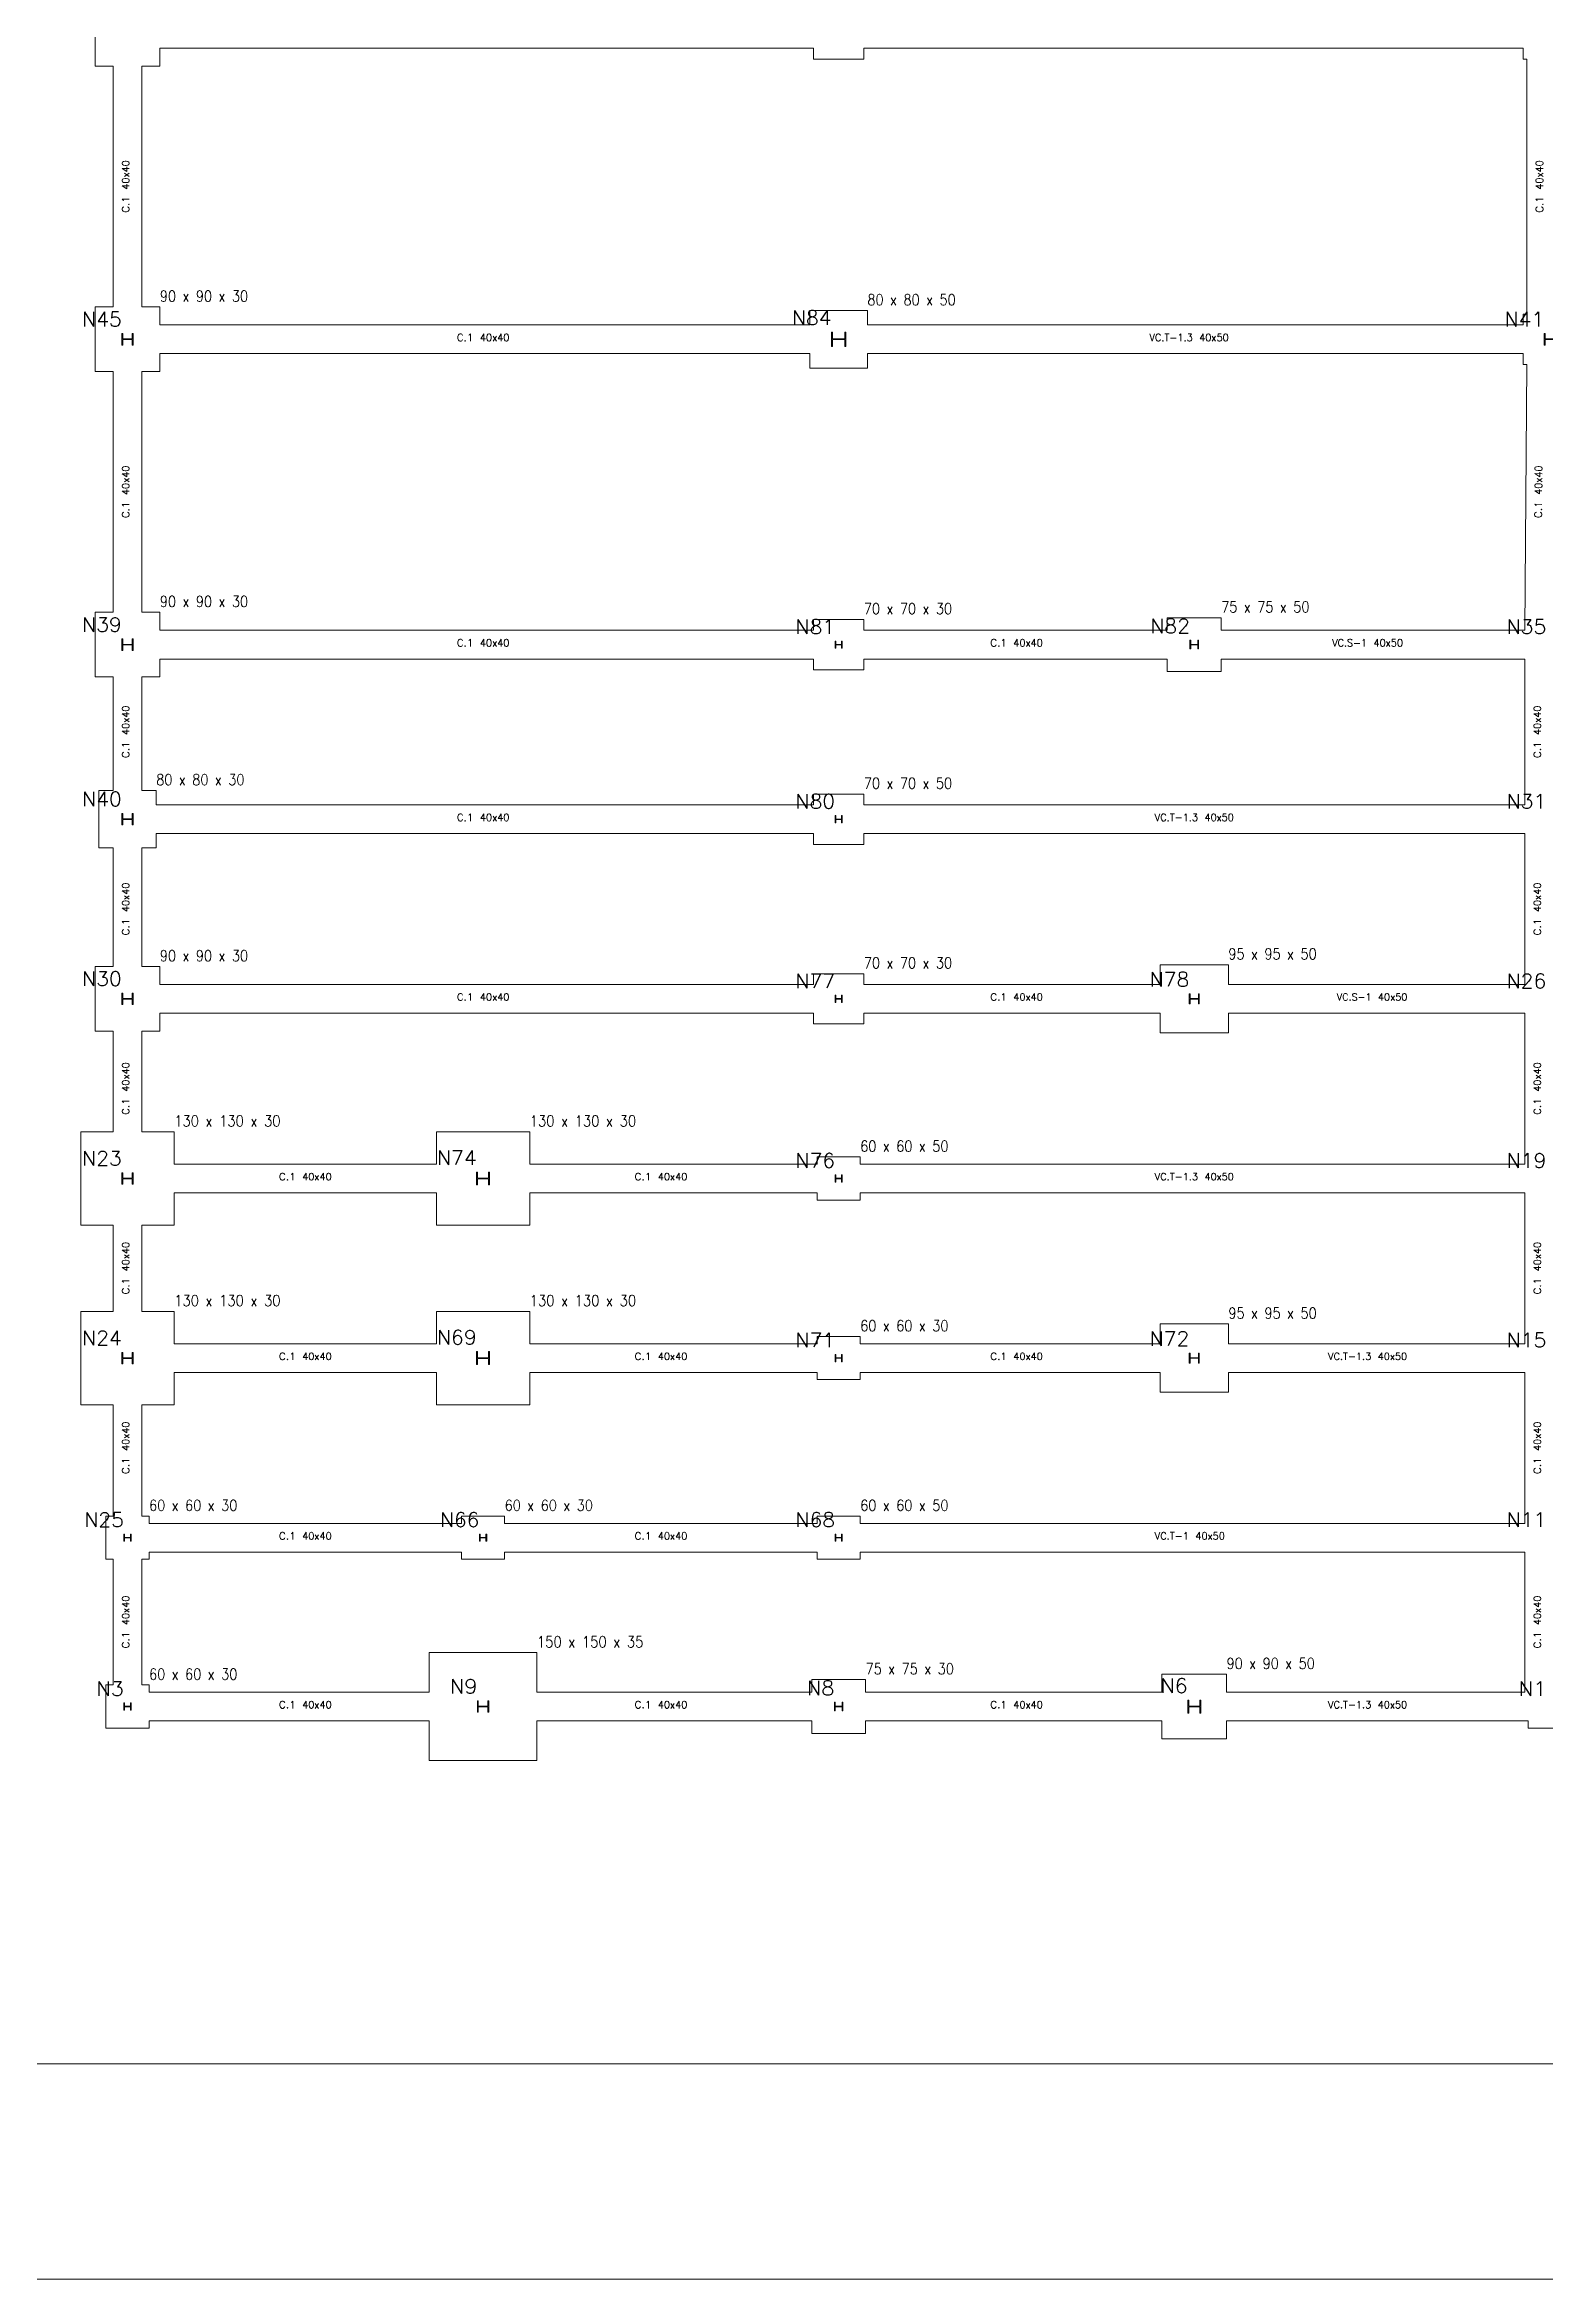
# Model space of a CAD drawing. Header units: millimetres. Extents: x -252 to 259, y -4 to 137.
# Drawn here: x -232.33 to -211.44, y 77.4 to 108.5 of the extents above; entities that cross this region are included whole.
import ezdxf
from ezdxf.enums import TextEntityAlignment as Align

# ---------------------------------------------------------------- set-up
doc = ezdxf.new("R2010")
doc.units = ezdxf.units.MM
for name, color, linetype, lineweight in [('PILAR_MET', 4, 'Continuous', 9), ('RECUAD_LIMITES', 2, 'Continuous', 0), ('RECUAD_MARCO', 1, 'Continuous', 20), ('VIG_CONTORNO', 5, 'Continuous', 9), ('VIG_REF_Y_DIM', 3, 'Continuous', 0), ('ZAP_CONTORNO', 6, 'Continuous', 9), ('ZAP_DIMENSION', 7, 'Continuous', 9)]:
    doc.layers.add(name, color=color, linetype=linetype, lineweight=lineweight)
doc.styles.add('CYPETXT', font='romans__.ttf', dxfattribs={"height": 0.2})

msp = doc.modelspace()

# ---------------------------------------------------------------- linework, layer by layer
at = {"layer": 'PILAR_MET'}
for points in [[(-231.1, 104.317), (-231.1, 104.477), (-231.113, 104.477), (-231.113, 104.401), (-231.247, 104.401), (-231.247, 104.477), (-231.26, 104.477), (-231.26, 104.317), (-231.247, 104.317), (-231.247, 104.393), (-231.113, 104.393), (-231.113, 104.317), (-231.1, 104.317)], [(-221.18, 104.297), (-221.18, 104.497), (-221.195, 104.497), (-221.195, 104.402), (-221.365, 104.402), (-221.365, 104.497), (-221.38, 104.497), (-221.38, 104.297), (-221.365, 104.297), (-221.365, 104.393), (-221.195, 104.393), (-221.195, 104.297), (-221.18, 104.297)], [(-211.3, 104.317), (-211.3, 104.477), (-211.313, 104.477), (-211.313, 104.401), (-211.447, 104.401), (-211.447, 104.477), (-211.46, 104.477), (-211.46, 104.317), (-211.447, 104.317), (-211.447, 104.393), (-211.313, 104.393), (-211.313, 104.317), (-211.3, 104.317)], [(-231.1, 100.067), (-231.1, 100.227), (-231.113, 100.227), (-231.113, 100.151), (-231.247, 100.151), (-231.247, 100.227), (-231.26, 100.227), (-231.26, 100.067), (-231.247, 100.067), (-231.247, 100.143), (-231.113, 100.143), (-231.113, 100.067), (-231.1, 100.067)], [(-221.23, 100.097), (-221.23, 100.197), (-221.24, 100.197), (-221.24, 100.15), (-221.32, 100.15), (-221.32, 100.197), (-221.33, 100.197), (-221.33, 100.097), (-221.32, 100.097), (-221.32, 100.144), (-221.24, 100.144), (-221.24, 100.097), (-221.23, 100.097)], [(-216.27, 100.087), (-216.27, 100.207), (-216.281, 100.207), (-216.281, 100.151), (-216.379, 100.151), (-216.379, 100.207), (-216.39, 100.207), (-216.39, 100.087), (-216.379, 100.087), (-216.379, 100.144), (-216.281, 100.144), (-216.281, 100.087), (-216.27, 100.087)], [(-231.1, 97.637), (-231.1, 97.797), (-231.113, 97.797), (-231.113, 97.721), (-231.247, 97.721), (-231.247, 97.797), (-231.26, 97.797), (-231.26, 97.637), (-231.247, 97.637), (-231.247, 97.713), (-231.113, 97.713), (-231.113, 97.637), (-231.1, 97.637)], [(-221.23, 97.667), (-221.23, 97.767), (-221.24, 97.767), (-221.24, 97.72), (-221.32, 97.72), (-221.32, 97.767), (-221.33, 97.767), (-221.33, 97.667), (-221.32, 97.667), (-221.32, 97.714), (-221.24, 97.714), (-221.24, 97.667), (-221.23, 97.667)], [(-231.1, 95.137), (-231.1, 95.297), (-231.113, 95.297), (-231.113, 95.221), (-231.247, 95.221), (-231.247, 95.297), (-231.26, 95.297), (-231.26, 95.137), (-231.247, 95.137), (-231.247, 95.213), (-231.113, 95.213), (-231.113, 95.137), (-231.1, 95.137)], [(-221.23, 95.167), (-221.23, 95.267), (-221.24, 95.267), (-221.24, 95.22), (-221.32, 95.22), (-221.32, 95.267), (-221.33, 95.267), (-221.33, 95.167), (-221.32, 95.167), (-221.32, 95.214), (-221.24, 95.214), (-221.24, 95.167), (-221.23, 95.167)], [(-216.26, 95.147), (-216.26, 95.287), (-216.272, 95.287), (-216.272, 95.221), (-216.388, 95.221), (-216.388, 95.287), (-216.4, 95.287), (-216.4, 95.147), (-216.388, 95.147), (-216.388, 95.214), (-216.272, 95.214), (-216.272, 95.147), (-216.26, 95.147)], [(-231.1, 92.637), (-231.1, 92.797), (-231.113, 92.797), (-231.113, 92.721), (-231.247, 92.721), (-231.247, 92.797), (-231.26, 92.797), (-231.26, 92.637), (-231.247, 92.637), (-231.247, 92.713), (-231.113, 92.713), (-231.113, 92.637), (-231.1, 92.637)], [(-226.14, 92.627), (-226.14, 92.807), (-226.154, 92.807), (-226.154, 92.722), (-226.306, 92.722), (-226.306, 92.807), (-226.32, 92.807), (-226.32, 92.627), (-226.306, 92.627), (-226.306, 92.713), (-226.154, 92.713), (-226.154, 92.627), (-226.14, 92.627)], [(-221.23, 92.667), (-221.23, 92.767), (-221.24, 92.767), (-221.24, 92.72), (-221.32, 92.72), (-221.32, 92.767), (-221.33, 92.767), (-221.33, 92.667), (-221.32, 92.667), (-221.32, 92.714), (-221.24, 92.714), (-221.24, 92.667), (-221.23, 92.667)], [(-231.1, 90.137), (-231.1, 90.297), (-231.113, 90.297), (-231.113, 90.221), (-231.247, 90.221), (-231.247, 90.297), (-231.26, 90.297), (-231.26, 90.137), (-231.247, 90.137), (-231.247, 90.213), (-231.113, 90.213), (-231.113, 90.137), (-231.1, 90.137)], [(-226.14, 90.127), (-226.14, 90.307), (-226.154, 90.307), (-226.154, 90.222), (-226.306, 90.222), (-226.306, 90.307), (-226.32, 90.307), (-226.32, 90.127), (-226.306, 90.127), (-226.306, 90.213), (-226.154, 90.213), (-226.154, 90.127), (-226.14, 90.127)], [(-221.23, 90.167), (-221.23, 90.267), (-221.24, 90.267), (-221.24, 90.22), (-221.32, 90.22), (-221.32, 90.267), (-221.33, 90.267), (-221.33, 90.167), (-221.32, 90.167), (-221.32, 90.214), (-221.24, 90.214), (-221.24, 90.167), (-221.23, 90.167)], [(-216.26, 90.147), (-216.26, 90.287), (-216.272, 90.287), (-216.272, 90.221), (-216.388, 90.221), (-216.388, 90.287), (-216.4, 90.287), (-216.4, 90.147), (-216.388, 90.147), (-216.388, 90.214), (-216.272, 90.214), (-216.272, 90.147), (-216.26, 90.147)], [(-231.13, 87.667), (-231.13, 87.767), (-231.14, 87.767), (-231.14, 87.72), (-231.22, 87.72), (-231.22, 87.767), (-231.23, 87.767), (-231.23, 87.667), (-231.22, 87.667), (-231.22, 87.714), (-231.14, 87.714), (-231.14, 87.667), (-231.13, 87.667)], [(-226.18, 87.667), (-226.18, 87.767), (-226.19, 87.767), (-226.19, 87.72), (-226.27, 87.72), (-226.27, 87.767), (-226.28, 87.767), (-226.28, 87.667), (-226.27, 87.667), (-226.27, 87.714), (-226.19, 87.714), (-226.19, 87.667), (-226.18, 87.667)], [(-221.23, 87.667), (-221.23, 87.767), (-221.24, 87.767), (-221.24, 87.72), (-221.32, 87.72), (-221.32, 87.767), (-221.33, 87.767), (-221.33, 87.667), (-221.32, 87.667), (-221.32, 87.714), (-221.24, 87.714), (-221.24, 87.667), (-221.23, 87.667)], [(-231.13, 85.317), (-231.13, 85.417), (-231.14, 85.417), (-231.14, 85.37), (-231.22, 85.37), (-231.22, 85.417), (-231.23, 85.417), (-231.23, 85.317), (-231.22, 85.317), (-231.22, 85.364), (-231.14, 85.364), (-231.14, 85.317), (-231.13, 85.317)], [(-226.15, 85.287), (-226.15, 85.447), (-226.163, 85.447), (-226.163, 85.371), (-226.297, 85.371), (-226.297, 85.447), (-226.31, 85.447), (-226.31, 85.287), (-226.297, 85.287), (-226.297, 85.363), (-226.163, 85.363), (-226.163, 85.287), (-226.15, 85.287)], [(-221.22, 85.307), (-221.22, 85.427), (-221.231, 85.427), (-221.231, 85.371), (-221.329, 85.371), (-221.329, 85.427), (-221.34, 85.427), (-221.34, 85.307), (-221.329, 85.307), (-221.329, 85.364), (-221.231, 85.364), (-221.231, 85.307), (-221.22, 85.307)], [(-216.24, 85.277), (-216.24, 85.457), (-216.254, 85.457), (-216.254, 85.372), (-216.406, 85.372), (-216.406, 85.457), (-216.42, 85.457), (-216.42, 85.277), (-216.406, 85.277), (-216.406, 85.363), (-216.254, 85.363), (-216.254, 85.277), (-216.24, 85.277)]]:
    msp.add_lwpolyline(points, close=True, dxfattribs=at)
at = {"layer": 'RECUAD_LIMITES'}
msp.add_lwpolyline([(-251.203, 77.395), (-167.203, 77.395), (-167.203, 136.795), (-251.203, 136.795), (-251.203, 77.395)], close=True, dxfattribs=at)
at = {"layer": 'RECUAD_MARCO'}
msp.add_lwpolyline([(-248.203, 80.395), (-170.203, 80.395), (-170.203, 133.795), (-248.203, 133.795), (-248.203, 80.395)], close=True, dxfattribs=at)
at = {"layer": 'VIG_CONTORNO'}
for p, q in [((-230.73, 108.447), (-221.63, 108.447)), ((-220.93, 108.447), (-211.75, 108.447)), ((-211.7, 108.297), (-211.7, 104.747)), ((-231.38, 108.197), (-231.38, 104.847)), ((-230.98, 104.847), (-230.98, 108.197)), ((-221.68, 104.597), (-230.73, 104.597)), ((-211.75, 104.597), (-220.88, 104.597)), ((-230.73, 104.197), (-221.68, 104.197)), ((-220.88, 104.197), (-211.75, 104.197)), ((-231.38, 103.947), (-231.38, 100.597)), ((-230.98, 100.597), (-230.98, 103.947)), ((-211.702, 104.047), (-211.728, 100.347)), ((-221.63, 100.347), (-230.73, 100.347)), ((-216.705, 100.347), (-220.93, 100.347)), ((-211.728, 100.347), (-215.955, 100.347)), ((-230.73, 99.947), (-221.63, 99.947)), ((-220.93, 99.947), (-216.705, 99.947)), ((-215.955, 99.947), (-211.73, 99.947)), ((-211.73, 99.947), (-211.73, 98.067)), ((-231.38, 99.697), (-231.38, 98.117)), ((-230.98, 98.117), (-230.98, 99.697)), ((-221.63, 97.917), (-230.78, 97.917)), ((-211.73, 97.917), (-220.93, 97.917)), ((-230.78, 97.517), (-221.63, 97.517)), ((-220.93, 97.517), (-211.73, 97.517)), ((-211.73, 97.367), (-211.73, 95.417)), ((-231.38, 97.317), (-231.38, 95.667)), ((-230.98, 95.667), (-230.98, 97.317)), ((-221.63, 95.417), (-230.73, 95.417)), ((-216.805, 95.417), (-220.93, 95.417)), ((-211.73, 95.417), (-215.855, 95.417)), ((-230.73, 95.017), (-221.63, 95.017)), ((-220.93, 95.017), (-216.805, 95.017)), ((-215.855, 95.017), (-211.73, 95.017)), ((-211.73, 95.017), (-211.73, 92.917)), ((-231.38, 94.767), (-231.38, 93.367)), ((-230.98, 93.367), (-230.98, 94.767)), ((-226.88, 92.917), (-230.53, 92.917)), ((-221.58, 92.917), (-225.58, 92.917)), ((-211.73, 92.917), (-220.98, 92.917)), ((-230.53, 92.517), (-226.88, 92.517)), ((-225.58, 92.517), (-221.58, 92.517)), ((-220.98, 92.517), (-211.73, 92.517)), ((-211.73, 92.517), (-211.73, 90.417)), ((-231.38, 92.067), (-231.38, 90.867)), ((-230.98, 90.867), (-230.98, 92.067)), ((-226.88, 90.417), (-230.53, 90.417)), ((-221.58, 90.417), (-225.58, 90.417)), ((-216.805, 90.417), (-220.98, 90.417)), ((-211.73, 90.417), (-215.855, 90.417)), ((-230.53, 90.017), (-226.88, 90.017)), ((-225.58, 90.017), (-221.58, 90.017)), ((-220.98, 90.017), (-216.805, 90.017)), ((-215.855, 90.017), (-211.73, 90.017)), ((-211.73, 90.017), (-211.73, 87.917)), ((-231.38, 89.567), (-231.38, 88.017)), ((-230.98, 88.017), (-230.98, 89.567)), ((-226.53, 87.917), (-230.88, 87.917)), ((-221.58, 87.917), (-225.93, 87.917)), ((-211.73, 87.917), (-220.98, 87.917)), ((-231.38, 87.417), (-231.38, 85.667)), ((-230.98, 85.667), (-230.98, 87.417)), ((-230.88, 87.517), (-226.53, 87.517)), ((-225.93, 87.517), (-221.58, 87.517)), ((-220.98, 87.517), (-211.73, 87.517)), ((-211.73, 87.517), (-211.73, 85.567)), ((-226.98, 85.567), (-230.88, 85.567)), ((-221.655, 85.567), (-225.48, 85.567)), ((-216.78, 85.567), (-220.905, 85.567)), ((-211.73, 85.567), (-215.88, 85.567)), ((-230.88, 85.167), (-226.98, 85.167)), ((-225.48, 85.167), (-221.655, 85.167)), ((-220.905, 85.167), (-216.78, 85.167)), ((-215.88, 85.167), (-211.68, 85.167))]:
    msp.add_line(p, q, dxfattribs=at)
at = {"layer": 'ZAP_CONTORNO'}
for p, q in [((-230.73, 108.197), (-230.73, 108.447)), ((-220.93, 108.297), (-220.93, 108.447)), ((-230.98, 108.197), (-230.73, 108.197)), ((-230.73, 103.947), (-230.73, 104.197)), ((-220.88, 103.997), (-220.88, 104.197)), ((-230.98, 103.947), (-230.73, 103.947)), ((-230.73, 99.697), (-230.73, 99.947)), ((-220.93, 99.797), (-220.93, 99.947)), ((-215.955, 99.772), (-215.955, 99.947)), ((-230.98, 99.697), (-230.73, 99.697)), ((-211.73, 98.067), (-211.73, 97.917)), ((-230.78, 97.317), (-230.78, 97.517)), ((-220.93, 97.367), (-220.93, 97.517)), ((-211.73, 97.517), (-211.73, 97.367)), ((-230.98, 97.317), (-230.78, 97.317)), ((-230.73, 94.767), (-230.73, 95.017)), ((-220.93, 94.867), (-220.93, 95.017)), ((-215.855, 94.742), (-215.855, 95.017)), ((-230.98, 94.767), (-230.73, 94.767)), ((-230.53, 92.067), (-230.53, 92.517)), ((-225.58, 92.067), (-225.58, 92.517)), ((-220.98, 92.417), (-220.98, 92.517)), ((-230.98, 92.067), (-230.53, 92.067)), ((-230.53, 89.567), (-230.53, 90.017)), ((-225.58, 89.567), (-225.58, 90.017)), ((-220.98, 89.917), (-220.98, 90.017)), ((-215.855, 89.742), (-215.855, 90.017)), ((-230.98, 89.567), (-230.53, 89.567)), ((-230.98, 87.417), (-230.88, 87.417)), ((-230.88, 87.417), (-230.88, 87.517)), ((-225.93, 87.417), (-225.93, 87.517)), ((-220.98, 87.417), (-220.98, 87.517)), ((-230.88, 85.067), (-230.88, 85.167)), ((-225.48, 84.617), (-225.48, 85.167)), ((-220.905, 84.992), (-220.905, 85.167)), ((-215.88, 84.917), (-215.88, 85.167))]:
    msp.add_line(p, q, dxfattribs=at)
for points in [[(-231.38, 109.097), (-231.63, 109.097), (-231.63, 108.197), (-231.38, 108.197)], [(-221.63, 108.447), (-221.63, 108.297), (-220.93, 108.297)], [(-211.75, 108.447), (-211.75, 108.297), (-211.7, 108.297)], [(-231.38, 104.847), (-231.63, 104.847), (-231.63, 103.947), (-231.38, 103.947)], [(-230.73, 104.597), (-230.73, 104.847), (-230.98, 104.847)], [(-220.88, 104.597), (-220.88, 104.797), (-221.68, 104.797), (-221.68, 104.597)], [(-211.7, 104.747), (-211.75, 104.747), (-211.75, 104.597)], [(-221.68, 104.197), (-221.68, 103.997), (-220.88, 103.997)], [(-211.75, 104.197), (-211.75, 104.047), (-211.702, 104.047)], [(-231.38, 100.597), (-231.63, 100.597), (-231.63, 99.697), (-231.38, 99.697)], [(-230.73, 100.347), (-230.73, 100.597), (-230.98, 100.597)], [(-220.93, 100.347), (-220.93, 100.497), (-221.63, 100.497), (-221.63, 100.347)], [(-215.955, 100.347), (-215.955, 100.522), (-216.705, 100.522), (-216.705, 100.347)], [(-221.63, 99.947), (-221.63, 99.797), (-220.93, 99.797)], [(-216.705, 99.947), (-216.705, 99.772), (-215.955, 99.772)], [(-231.38, 98.117), (-231.58, 98.117), (-231.58, 97.317), (-231.38, 97.317)], [(-230.78, 97.917), (-230.78, 98.117), (-230.98, 98.117)], [(-220.93, 97.917), (-220.93, 98.067), (-221.63, 98.067), (-221.63, 97.917)], [(-221.63, 97.517), (-221.63, 97.367), (-220.93, 97.367)], [(-231.38, 95.667), (-231.63, 95.667), (-231.63, 94.767), (-231.38, 94.767)], [(-230.73, 95.417), (-230.73, 95.667), (-230.98, 95.667)], [(-220.93, 95.417), (-220.93, 95.567), (-221.63, 95.567), (-221.63, 95.417)], [(-215.855, 95.417), (-215.855, 95.692), (-216.805, 95.692), (-216.805, 95.417)], [(-221.63, 95.017), (-221.63, 94.867), (-220.93, 94.867)], [(-216.805, 95.017), (-216.805, 94.742), (-215.855, 94.742)], [(-231.38, 93.367), (-231.83, 93.367), (-231.83, 92.067), (-231.38, 92.067)], [(-230.53, 92.917), (-230.53, 93.367), (-230.98, 93.367)], [(-225.58, 92.917), (-225.58, 93.367), (-226.88, 93.367), (-226.88, 92.917)], [(-220.98, 92.917), (-220.98, 93.017), (-221.58, 93.017), (-221.58, 92.917)], [(-226.88, 92.517), (-226.88, 92.067), (-225.58, 92.067)], [(-221.58, 92.517), (-221.58, 92.417), (-220.98, 92.417)], [(-231.38, 90.867), (-231.83, 90.867), (-231.83, 89.567), (-231.38, 89.567)], [(-230.53, 90.417), (-230.53, 90.867), (-230.98, 90.867)], [(-225.58, 90.417), (-225.58, 90.867), (-226.88, 90.867), (-226.88, 90.417)], [(-220.98, 90.417), (-220.98, 90.517), (-221.58, 90.517), (-221.58, 90.417)], [(-215.855, 90.417), (-215.855, 90.692), (-216.805, 90.692), (-216.805, 90.417)], [(-226.88, 90.017), (-226.88, 89.567), (-225.58, 89.567)], [(-221.58, 90.017), (-221.58, 89.917), (-220.98, 89.917)], [(-216.805, 90.017), (-216.805, 89.742), (-215.855, 89.742)], [(-231.38, 88.017), (-231.48, 88.017), (-231.48, 87.417), (-231.38, 87.417)], [(-230.88, 87.917), (-230.88, 88.017), (-230.98, 88.017)], [(-225.93, 87.917), (-225.93, 88.017), (-226.53, 88.017), (-226.53, 87.917)], [(-220.98, 87.917), (-220.98, 88.017), (-221.58, 88.017), (-221.58, 87.917)], [(-226.53, 87.517), (-226.53, 87.417), (-225.93, 87.417)], [(-221.58, 87.517), (-221.58, 87.417), (-220.98, 87.417)], [(-225.48, 85.567), (-225.48, 86.117), (-226.98, 86.117), (-226.98, 85.567)], [(-231.38, 85.667), (-231.48, 85.667), (-231.48, 85.067), (-230.88, 85.067)], [(-230.88, 85.567), (-230.88, 85.667), (-230.98, 85.667)], [(-220.905, 85.567), (-220.905, 85.742), (-221.655, 85.742), (-221.655, 85.567)], [(-215.88, 85.567), (-215.88, 85.817), (-216.78, 85.817), (-216.78, 85.567)], [(-226.98, 85.167), (-226.98, 84.617), (-225.48, 84.617)], [(-221.655, 85.167), (-221.655, 84.992), (-220.905, 84.992)], [(-216.78, 85.167), (-216.78, 84.917), (-215.88, 84.917)], [(-211.68, 85.167), (-211.68, 85.067), (-211.33, 85.067)]]:
    msp.add_lwpolyline(points, dxfattribs=at)

# ---------------------------------------------------------------- texts
at = {"layer": 'PILAR_MET', "style": 'CYPETXT'}
for s, width, p, p2 in [('N45', 0.924861, (-231.812, 104.577), (-231.26, 104.577)), ('N84', 0.924861, (-221.932, 104.597), (-221.38, 104.597)), ('N41', 0.924861, (-212.012, 104.577), (-211.46, 104.577)), ('N39', 0.924861, (-231.812, 100.327), (-231.26, 100.327)), ('N81', 0.924861, (-221.882, 100.297), (-221.33, 100.297)), ('N82', 0.924861, (-216.942, 100.307), (-216.39, 100.307)), ('N35', 0.924861, (-211.982, 100.297), (-211.43, 100.297)), ('N40', 0.924861, (-231.812, 97.897), (-231.26, 97.897)), ('N80', 0.924861, (-221.882, 97.867), (-221.33, 97.867)), ('N31', 0.924861, (-211.982, 97.867), (-211.43, 97.867)), ('N30', 0.924861, (-231.812, 95.397), (-231.26, 95.397)), ('N77', 0.924861, (-221.882, 95.367), (-221.33, 95.367)), ('N78', 0.924861, (-216.952, 95.387), (-216.4, 95.387)), ('N26', 0.924861, (-211.982, 95.367), (-211.43, 95.367)), ('N23', 0.924861, (-231.812, 92.897), (-231.26, 92.897)), ('N74', 0.924861, (-226.872, 92.907), (-226.32, 92.907)), ('N76', 0.924861, (-221.882, 92.867), (-221.33, 92.867)), ('N19', 0.924861, (-211.982, 92.867), (-211.43, 92.867)), ('N24', 0.924861, (-231.812, 90.397), (-231.26, 90.397)), ('N69', 0.924861, (-226.872, 90.407), (-226.32, 90.407)), ('N71', 0.924861, (-221.882, 90.367), (-221.33, 90.367)), ('N72', 0.924861, (-216.952, 90.387), (-216.4, 90.387)), ('N15', 0.924861, (-211.982, 90.367), (-211.43, 90.367)), ('N25', 0.924861, (-231.782, 87.867), (-231.23, 87.867)), ('N66', 0.924861, (-226.832, 87.867), (-226.28, 87.867)), ('N68', 0.924861, (-221.882, 87.867), (-221.33, 87.867)), ('N11', 0.924861, (-211.982, 87.867), (-211.43, 87.867)), ('N3', 0.950013, (-231.614, 85.517), (-231.23, 85.517)), ('N9', 0.950013, (-226.694, 85.547), (-226.31, 85.547)), ('N8', 0.950013, (-221.724, 85.527), (-221.34, 85.527)), ('N6', 0.950013, (-216.804, 85.557), (-216.42, 85.557)), ('N1', 0.950013, (-211.814, 85.517), (-211.43, 85.517))]:
    msp.add_text(s, height=0.2, dxfattribs=dict(at, width=width)).set_placement(p, p2, align=Align.FIT)
at = {"layer": 'VIG_REF_Y_DIM', "style": 'CYPETXT'}
for s, rotation, width, p, p2 in [('40x40', 90, 0.875979, (-231.155, 106.48), (-231.155, 106.889)), ('40x40', 90, 0.875979, (-211.475, 106.48), (-211.475, 106.889)), ('C.1', 90, 0.881336, (-231.155, 106.156), (-231.155, 106.39)), ('C.1', 90, 0.881336, (-211.475, 106.156), (-211.475, 106.39)), ('40x40', 90, 0.875979, (-231.155, 102.23), (-231.155, 102.639)), ('40x40', 89.5961, 0.875979, (-211.49, 102.231), (-211.487, 102.64)), ('C.1', 90, 0.881336, (-231.155, 101.906), (-231.155, 102.14)), ('C.1', 89.5961, 0.881336, (-211.492, 101.907), (-211.491, 102.141)), ('40x40', 90, 0.875979, (-231.155, 98.89), (-231.155, 99.299)), ('40x40', 90, 0.875979, (-211.505, 98.89), (-211.505, 99.299)), ('C.1', 90, 0.881336, (-231.155, 98.566), (-231.155, 98.8)), ('C.1', 90, 0.881336, (-211.505, 98.566), (-211.505, 98.8)), ('40x40', 90, 0.875979, (-231.155, 96.425), (-231.155, 96.834)), ('40x40', 90, 0.875979, (-211.505, 96.425), (-211.505, 96.834)), ('C.1', 90, 0.881336, (-231.155, 96.101), (-231.155, 96.335)), ('C.1', 90, 0.881336, (-211.505, 96.101), (-211.505, 96.335)), ('40x40', 90, 0.875979, (-231.155, 93.925), (-231.155, 94.334)), ('40x40', 90, 0.875979, (-211.505, 93.925), (-211.505, 94.334)), ('C.1', 90, 0.881336, (-231.155, 93.601), (-231.155, 93.835)), ('C.1', 90, 0.881336, (-211.505, 93.601), (-211.505, 93.835)), ('40x40', 90, 0.875979, (-231.155, 91.425), (-231.155, 91.834)), ('40x40', 90, 0.875979, (-211.505, 91.425), (-211.505, 91.834)), ('C.1', 90, 0.881336, (-231.155, 91.101), (-231.155, 91.335)), ('C.1', 90, 0.881336, (-211.505, 91.101), (-211.505, 91.335)), ('40x40', 90, 0.875979, (-231.155, 88.925), (-231.155, 89.334)), ('40x40', 90, 0.875979, (-211.505, 88.925), (-211.505, 89.334)), ('C.1', 90, 0.881336, (-231.155, 88.601), (-231.155, 88.835)), ('C.1', 90, 0.881336, (-211.505, 88.601), (-211.505, 88.835)), ('40x40', 90, 0.875979, (-231.155, 86.5), (-231.155, 86.909)), ('40x40', 90, 0.875979, (-211.505, 86.5), (-211.505, 86.909)), ('C.1', 90, 0.881336, (-231.155, 86.176), (-231.155, 86.41)), ('C.1', 90, 0.881336, (-211.505, 86.176), (-211.505, 86.41))]:
    msp.add_text(s, height=0.1, rotation=rotation, dxfattribs=dict(at, width=width)).set_placement(p, p2, align=Align.FIT)
for s, width, p, p2 in [('C.1', 0.881336, (-226.597, 104.372), (-226.363, 104.372)), ('40x40', 0.875979, (-226.273, 104.372), (-225.863, 104.372)), ('VC.T-1.3', 0.861267, (-216.954, 104.372), (-216.351, 104.372)), ('40x50', 0.875979, (-216.261, 104.372), (-215.851, 104.372)), ('C.1', 0.881336, (-226.597, 100.122), (-226.363, 100.122)), ('40x40', 0.875979, (-226.273, 100.122), (-225.863, 100.122)), ('C.1', 0.881336, (-219.172, 100.122), (-218.938, 100.122)), ('40x40', 0.875979, (-218.848, 100.122), (-218.438, 100.122)), ('VC.S-1', 0.845071, (-214.409, 100.122), (-213.925, 100.122)), ('40x50', 0.875979, (-213.835, 100.122), (-213.425, 100.122)), ('C.1', 0.881336, (-226.597, 97.692), (-226.363, 97.692)), ('40x40', 0.875979, (-226.273, 97.692), (-225.863, 97.692)), ('VC.T-1.3', 0.861267, (-216.881, 97.692), (-216.278, 97.692)), ('40x50', 0.875979, (-216.188, 97.692), (-215.779, 97.692)), ('C.1', 0.881336, (-226.597, 95.192), (-226.363, 95.192)), ('40x40', 0.875979, (-226.273, 95.192), (-225.863, 95.192)), ('C.1', 0.881336, (-219.172, 95.192), (-218.938, 95.192)), ('40x40', 0.875979, (-218.848, 95.192), (-218.438, 95.192)), ('VC.S-1', 0.845071, (-214.347, 95.192), (-213.862, 95.192)), ('40x50', 0.875979, (-213.772, 95.192), (-213.363, 95.192)), ('C.1', 0.881336, (-229.072, 92.692), (-228.838, 92.692)), ('40x40', 0.875979, (-228.748, 92.692), (-228.338, 92.692)), ('C.1', 0.881336, (-224.122, 92.692), (-223.888, 92.692)), ('40x40', 0.875979, (-223.798, 92.692), (-223.388, 92.692)), ('VC.T-1.3', 0.861267, (-216.881, 92.692), (-216.278, 92.692)), ('40x50', 0.875979, (-216.188, 92.692), (-215.779, 92.692)), ('C.1', 0.881336, (-229.072, 90.192), (-228.838, 90.192)), ('40x40', 0.875979, (-228.748, 90.192), (-228.338, 90.192)), ('C.1', 0.881336, (-224.122, 90.192), (-223.888, 90.192)), ('40x40', 0.875979, (-223.798, 90.192), (-223.388, 90.192)), ('C.1', 0.881336, (-219.172, 90.192), (-218.938, 90.192)), ('40x40', 0.875979, (-218.848, 90.192), (-218.438, 90.192)), ('VC.T-1.3', 0.861267, (-214.469, 90.192), (-213.866, 90.192)), ('40x50', 0.875979, (-213.776, 90.192), (-213.366, 90.192)), ('C.1', 0.881336, (-229.072, 87.692), (-228.838, 87.692)), ('40x40', 0.875979, (-228.748, 87.692), (-228.338, 87.692)), ('C.1', 0.881336, (-224.122, 87.692), (-223.888, 87.692)), ('40x40', 0.875979, (-223.798, 87.692), (-223.388, 87.692)), ('VC.T-1', 0.860182, (-216.881, 87.692), (-216.404, 87.692)), ('40x50', 0.875979, (-216.314, 87.692), (-215.904, 87.692)), ('C.1', 0.881336, (-229.072, 85.342), (-228.838, 85.342)), ('40x40', 0.875979, (-228.748, 85.342), (-228.338, 85.342)), ('C.1', 0.881336, (-224.122, 85.342), (-223.888, 85.342)), ('40x40', 0.875979, (-223.798, 85.342), (-223.388, 85.342)), ('C.1', 0.881336, (-219.172, 85.342), (-218.938, 85.342)), ('40x40', 0.875979, (-218.848, 85.342), (-218.438, 85.342)), ('VC.T-1.3', 0.861267, (-214.469, 85.342), (-213.866, 85.342)), ('40x50', 0.875979, (-213.776, 85.342), (-213.366, 85.342))]:
    msp.add_text(s, height=0.1, dxfattribs=dict(at, width=width)).set_placement(p, p2, align=Align.FIT)
at = {"layer": 'ZAP_DIMENSION', "style": 'CYPETXT'}
for s, width, p, p2 in [('90 x 90 x 30', 0.698808, (-230.73, 104.921), (-229.501, 104.921)), ('80 x 80 x 50', 0.698808, (-220.88, 104.871), (-219.651, 104.871)), ('90 x 90 x 30', 0.698808, (-230.73, 100.671), (-229.501, 100.671)), ('70 x 70 x 30', 0.698808, (-220.93, 100.571), (-219.701, 100.571)), ('75 x 75 x 50', 0.698808, (-215.955, 100.596), (-214.726, 100.596)), ('80 x 80 x 30', 0.698808, (-230.78, 98.191), (-229.551, 98.191)), ('70 x 70 x 50', 0.698808, (-220.93, 98.141), (-219.701, 98.141)), ('90 x 90 x 30', 0.698808, (-230.73, 95.741), (-229.501, 95.741)), ('70 x 70 x 30', 0.698808, (-220.93, 95.641), (-219.701, 95.641)), ('95 x 95 x 50', 0.698808, (-215.855, 95.766), (-214.626, 95.766)), ('130 x 130 x 30', 0.721007, (-230.53, 93.441), (-229.049, 93.441)), ('130 x 130 x 30', 0.721007, (-225.58, 93.441), (-224.099, 93.441)), ('60 x 60 x 50', 0.698808, (-220.98, 93.091), (-219.751, 93.091)), ('130 x 130 x 30', 0.721007, (-230.53, 90.941), (-229.049, 90.941)), ('130 x 130 x 30', 0.721007, (-225.58, 90.941), (-224.099, 90.941)), ('95 x 95 x 50', 0.698808, (-215.855, 90.766), (-214.626, 90.766)), ('60 x 60 x 30', 0.698808, (-220.98, 90.591), (-219.751, 90.591)), ('60 x 60 x 30', 0.698808, (-230.88, 88.091), (-229.651, 88.091)), ('60 x 60 x 30', 0.698808, (-225.93, 88.091), (-224.701, 88.091)), ('60 x 60 x 50', 0.698808, (-220.98, 88.091), (-219.751, 88.091)), ('150 x 150 x 35', 0.721007, (-225.48, 86.191), (-223.999, 86.191)), ('60 x 60 x 30', 0.698808, (-230.88, 85.741), (-229.651, 85.741)), ('75 x 75 x 30', 0.698808, (-220.905, 85.816), (-219.676, 85.816)), ('90 x 90 x 50', 0.698808, (-215.88, 85.891), (-214.651, 85.891))]:
    msp.add_text(s, height=0.15333, dxfattribs=dict(at, width=width)).set_placement(p, p2, align=Align.FIT)

doc.saveas('drawing.dxf')
